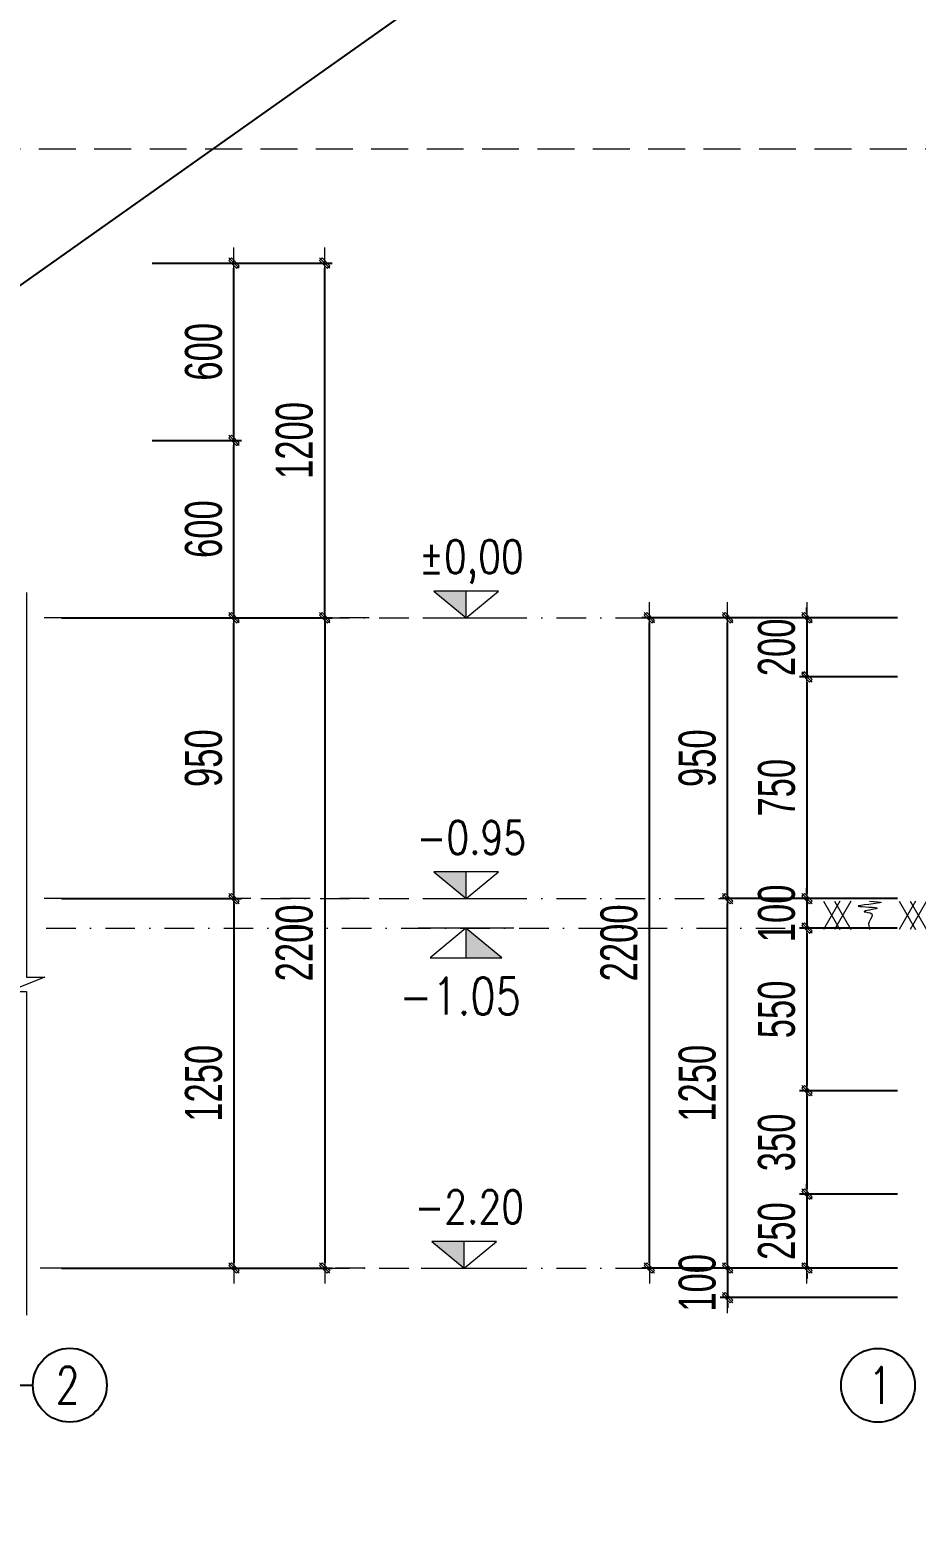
# Model space of a CAD drawing. Header units: millimetres. Extents: x -211129 to 461116, y -574633 to 115.
# Drawn here: x -88340 to -85340, y -542908 to -537872 of the extents above; entities that cross this region are included whole.
import ezdxf
from ezdxf.enums import TextEntityAlignment as Align

# ---------------------------------------------------------------- set-up
doc = ezdxf.new("R2010")
doc.units = ezdxf.units.MM
doc.header["$MEASUREMENT"] = 0
doc.header["$PDMODE"] = 32
doc.linetypes.add('DASHDOT', pattern=[1, 0.5, -0.25, 0, -0.25])
doc.linetypes.add('HIDDEN', pattern=[0.375, 0.25, -0.125])
doc.layers.get('Defpoints').update_dxf_attribs({"color": 1})
doc.layers.add('KCS_Plotter', color=11, linetype='Continuous', plot=False)
for name, color, linetype, lineweight in [('LC Dim', 8, 'Continuous', 18), ('LC Hatch', 252, 'Continuous', 9), ('LC Khac', 4, 'Continuous', 9), ('LC MANH DUT', 35, 'HIDDEN', 5), ('LC Net manh', 133, 'Continuous', 5), ('LC Net truc', 79, 'DASHDOT', 13), ('LC Text1', 3, 'Continuous', 20), ('LC Text2', 7, 'Continuous', 25)]:
    doc.layers.add(name, color=color, linetype=linetype, lineweight=lineweight)
doc.styles.add('HOATBIF', font='hoatbif.shx', dxfattribs={"width": 0.7})
doc.styles.add('LC 3', font='vnsimli.shx', dxfattribs={"width": 0.75})
doc.styles.add('T1', font='Vnsimli.shx', dxfattribs={"width": 0.8})
doc.dimstyles.new('1-100(1-50)', dxfattribs={"dimscale": 50, "dimtxt": 2.5, "dimasz": 0.35, "dimexe": 0.5, "dimexo": 0, "dimgap": 0.8, "dimtad": 1, "dimdec": 0, "dimzin": 0, "dimdsep": 46, "dimtxsty": 'HOATBIF', "dimblk1": 'DOT', "dimblk2": 'DOT', "dimsah": 1, "dimcen": -1, "dimdle": 1, "dimclrd": 256, "dimclre": 256, "dimclrt": 4, "dimadec": 3, "dimazin": 2, "dimtfac": 0.333333, "dimtdec": 0, "dimtix": 1, "dimtmove": 2, "dimatfit": 3, "dimldrblk": 'DOT', "dimfxl": 1, "dimtvp": 0.833333, "dimtolj": 1, "dimtzin": 0, "dimarcsym": 0})

# ---------------------------------------------------------------- blocks, each defined once
blk = doc.blocks.new('DOT')
at = {"layer": 'LC Dim'}
blk.add_line((-3, 0), (3, 0), dxfattribs=at)
at = {"layer": 'LC Dim', "color": 4}
blk.add_line((-1, -1), (1, 1), dxfattribs=at)
blk.add_lwpolyline([(0.5, 1), (-1, -0.5), (-0.5, -1), (1, 0.5)], close=True, dxfattribs=at)
blk = doc.blocks.new('*D161')
at = {"layer": 'Defpoints', "color": 0, "ltscale": 2, "transparency": 16777216}
for p in [(-85403.4, -542061.8), (-85978.2, -542161.8), (-85403.4, -542161.8)]:
    blk.add_point(p, dxfattribs=at)
at = {"layer": 'LC Dim', "lineweight": -2, "ltscale": 2, "transparency": 16777216}
for p, q in [((-85403.4, -542061.8), (-86003.2, -542061.8)), ((-85978.2, -542044.3), (-85978.2, -542026.8)), ((-85978.2, -542061.8), (-85978.2, -542161.8)), ((-85403.4, -542161.8), (-86003.2, -542161.8)), ((-85978.2, -542179.3), (-85978.2, -542196.8))]:
    blk.add_line(p, q, dxfattribs=at)
at = {"layer": 'LC Dim', "lineweight": -2, "ltscale": 2, "transparency": 16777216, "xscale": 17.5, "yscale": 17.5, "zscale": 17.5}
for p, rotation in [((-85978.2, -542061.8), 270), ((-85978.2, -542161.8), 90)]:
    blk.add_blockref('DOT', p, dxfattribs=dict(at, rotation=rotation))
at = {"layer": 'LC Dim', "color": 4, "ltscale": 2, "transparency": 16777216, "insert": (-86080.7, -542111.8), "char_height": 125, "attachment_point": 5, "rotation": 90, "style": 'HOATBIF'}
blk.add_mtext('\\A1;100', dxfattribs=at)
blk = doc.blocks.new('_Dot')
at = {"color": 0, "linetype": 'ByBlock', "lineweight": -2}
blk.add_line((-0.5, 0), (-1, 0), dxfattribs=at)
at = {"color": 0, "linetype": 'ByBlock', "const_width": 0.5}
blk.add_lwpolyline([(-0.25, 0, 1), (0.25, 0, 1)], format="xyb", close=True, dxfattribs=at)
blk = doc.blocks.new('*D162')
at = {"layer": 'Defpoints', "color": 0, "ltscale": 2, "transparency": 16777216}
for p in [(-85978.2, -540811.8), (-85403.4, -540811.8), (-85403.4, -542061.8)]:
    blk.add_point(p, dxfattribs=at)
at = {"layer": 'LC Dim', "lineweight": -2, "ltscale": 2, "transparency": 16777216}
for p, q in [((-85403.4, -540811.8), (-86003.2, -540811.8)), ((-85978.2, -542044.3), (-85978.2, -540829.3)), ((-85403.4, -542061.8), (-86003.2, -542061.8))]:
    blk.add_line(p, q, dxfattribs=at)
at = {"layer": 'LC Dim', "lineweight": -2, "ltscale": 2, "transparency": 16777216, "xscale": 17.5, "yscale": 17.5, "zscale": 17.5}
for p, rotation in [((-85978.2, -540811.8), 90), ((-85978.2, -542061.8), 270)]:
    blk.add_blockref('DOT', p, dxfattribs=dict(at, rotation=rotation))
at = {"layer": 'LC Dim', "color": 4, "ltscale": 2, "transparency": 16777216, "insert": (-86080.7, -541436.8), "char_height": 125, "attachment_point": 5, "rotation": 90, "style": 'HOATBIF'}
blk.add_mtext('\\A1;1250', dxfattribs=at)
blk = doc.blocks.new('*D163')
at = {"layer": 'Defpoints', "color": 0, "ltscale": 2, "transparency": 16777216}
for p in [(-85978.2, -539861.8), (-85403.4, -539861.8), (-85403.4, -540811.8)]:
    blk.add_point(p, dxfattribs=at)
at = {"layer": 'LC Dim', "lineweight": -2, "ltscale": 2, "transparency": 16777216}
for p, q in [((-85403.4, -539861.8), (-86003.2, -539861.8)), ((-85978.2, -540794.3), (-85978.2, -539879.3)), ((-85403.4, -540811.8), (-86003.2, -540811.8))]:
    blk.add_line(p, q, dxfattribs=at)
at = {"layer": 'LC Dim', "lineweight": -2, "ltscale": 2, "transparency": 16777216, "xscale": 17.5, "yscale": 17.5, "zscale": 17.5}
for p, rotation in [((-85978.2, -539861.8), 90), ((-85978.2, -540811.8), 270)]:
    blk.add_blockref('DOT', p, dxfattribs=dict(at, rotation=rotation))
at = {"layer": 'LC Dim', "color": 4, "ltscale": 2, "transparency": 16777216, "insert": (-86080.7, -540336.8), "char_height": 125, "attachment_point": 5, "rotation": 90, "style": 'HOATBIF'}
blk.add_mtext('\\A1;950', dxfattribs=at)
blk = doc.blocks.new('mat dat')
at = {"layer": 'LC Net manh'}
for p, q in [((2, 0), (3.73, -3)), ((3.73, 0), (2, -3)), ((3.15, 0), (4.88, -3)), ((4.88, 0), (3.15, -3))]:
    blk.add_line(p, q, dxfattribs=at)
blk.add_spline([(0, 0), (-1.21, -0.12), (1.21, -0.52), (-0.75, -0.75), (0.58, -1.1), (-0.23, -1.33), (0.06, -2.19), (0, -3)], degree=3, dxfattribs=at)
blk = doc.blocks.new('*U69')
at = {"layer": 'LC Khac', "xscale": 32.00000000005184, "yscale": 32.00000000005184, "zscale": 32.00000000005184}
blk.add_blockref('mat dat', (-56.7, 48), dxfattribs=at)
blk = doc.blocks.new('*U68')
at = {"layer": 'LC Dim', "color": 0, "linetype": 'ByBlock', "lineweight": -2}
for p in [(0, 0), (256, 0)]:
    blk.add_blockref('*U69', p, dxfattribs=at)
blk = doc.blocks.new('*D165')
at = {"layer": 'Defpoints', "color": 0, "transparency": 16777216}
for p in [(-85404.2, -540911.8), (-85709.7, -541461.8), (-85403.4, -541461.8)]:
    blk.add_point(p, dxfattribs=at)
at = {"layer": 'LC Dim', "lineweight": -2, "transparency": 16777216}
for p, q in [((-85404.2, -540911.8), (-85734.7, -540911.8)), ((-85709.7, -540929.3), (-85709.7, -541444.3)), ((-85403.4, -541461.8), (-85734.7, -541461.8))]:
    blk.add_line(p, q, dxfattribs=at)
at = {"layer": 'LC Dim', "lineweight": -2, "transparency": 16777216, "xscale": 17.5, "yscale": 17.5, "zscale": 17.5}
for p, rotation in [((-85709.7, -540911.8), 90), ((-85709.7, -541461.8), 270)]:
    blk.add_blockref('DOT', p, dxfattribs=dict(at, rotation=rotation))
at = {"layer": 'LC Dim', "color": 4, "transparency": 16777216, "insert": (-85812.2, -541186.8), "char_height": 125, "attachment_point": 5, "rotation": 90, "style": 'HOATBIF'}
blk.add_mtext('\\A1;550', dxfattribs=at)
blk = doc.blocks.new('*D166')
at = {"layer": 'Defpoints', "color": 0, "transparency": 16777216}
for p in [(-85403.4, -541461.8), (-85709.7, -541811.8), (-85403.4, -541811.8)]:
    blk.add_point(p, dxfattribs=at)
at = {"layer": 'LC Dim', "lineweight": -2, "transparency": 16777216}
for p, q in [((-85403.4, -541461.8), (-85734.7, -541461.8)), ((-85709.7, -541479.3), (-85709.7, -541794.3)), ((-85403.4, -541811.8), (-85734.7, -541811.8))]:
    blk.add_line(p, q, dxfattribs=at)
at = {"layer": 'LC Dim', "lineweight": -2, "transparency": 16777216, "xscale": 17.5, "yscale": 17.5, "zscale": 17.5}
for p, rotation in [((-85709.7, -541461.8), 90), ((-85709.7, -541811.8), 270)]:
    blk.add_blockref('DOT', p, dxfattribs=dict(at, rotation=rotation))
at = {"layer": 'LC Dim', "color": 4, "transparency": 16777216, "insert": (-85812.2, -541636.8), "char_height": 125, "attachment_point": 5, "rotation": 90, "style": 'HOATBIF'}
blk.add_mtext('\\A1;350', dxfattribs=at)
blk = doc.blocks.new('*D167')
at = {"layer": 'Defpoints', "color": 0, "transparency": 16777216}
for p in [(-85403.4, -541811.8), (-85709.7, -542061.8), (-85403.4, -542061.8)]:
    blk.add_point(p, dxfattribs=at)
at = {"layer": 'LC Dim', "lineweight": -2, "transparency": 16777216}
for p, q in [((-85403.4, -541811.8), (-85734.7, -541811.8)), ((-85709.7, -541794.3), (-85709.7, -541776.8)), ((-85709.7, -541811.8), (-85709.7, -542061.8)), ((-85403.4, -542061.8), (-85734.7, -542061.8)), ((-85709.7, -542079.3), (-85709.7, -542096.8))]:
    blk.add_line(p, q, dxfattribs=at)
at = {"layer": 'LC Dim', "lineweight": -2, "transparency": 16777216, "xscale": 17.5, "yscale": 17.5, "zscale": 17.5}
for p, rotation in [((-85709.7, -541811.8), 270), ((-85709.7, -542061.8), 90)]:
    blk.add_blockref('DOT', p, dxfattribs=dict(at, rotation=rotation))
at = {"layer": 'LC Dim', "color": 4, "transparency": 16777216, "insert": (-85812.2, -541936.8), "char_height": 125, "attachment_point": 5, "rotation": 90, "style": 'HOATBIF'}
blk.add_mtext('\\A1;250', dxfattribs=at)
blk = doc.blocks.new('*D168')
at = {"layer": 'Defpoints', "color": 0, "transparency": 16777216}
for p in [(-85466, -540811.8), (-85709.7, -540911.8), (-85404.2, -540911.8)]:
    blk.add_point(p, dxfattribs=at)
at = {"layer": 'LC Dim', "lineweight": -2, "transparency": 16777216}
for p, q in [((-85709.7, -540794.3), (-85709.7, -540776.8)), ((-85466, -540811.8), (-85734.7, -540811.8)), ((-85709.7, -540811.8), (-85709.7, -540911.8)), ((-85404.2, -540911.8), (-85734.7, -540911.8)), ((-85709.7, -540929.3), (-85709.7, -540946.8))]:
    blk.add_line(p, q, dxfattribs=at)
at = {"layer": 'LC Dim', "lineweight": -2, "transparency": 16777216, "xscale": 17.5, "yscale": 17.5, "zscale": 17.5}
for p, rotation in [((-85709.7, -540811.8), 270), ((-85709.7, -540911.8), 90)]:
    blk.add_blockref('DOT', p, dxfattribs=dict(at, rotation=rotation))
at = {"layer": 'LC Dim', "color": 4, "transparency": 16777216, "insert": (-85812.2, -540861.8), "char_height": 125, "attachment_point": 5, "rotation": 90, "style": 'HOATBIF'}
blk.add_mtext('\\A1;100', dxfattribs=at)
blk = doc.blocks.new('*D169')
at = {"layer": 'Defpoints', "color": 0, "transparency": 16777216}
for p in [(-85403.4, -539861.8), (-85709.7, -540061.8), (-85403.4, -540061.8)]:
    blk.add_point(p, dxfattribs=at)
at = {"layer": 'LC Dim', "lineweight": -2, "transparency": 16777216}
for p, q in [((-85709.7, -539844.3), (-85709.7, -539826.8)), ((-85403.4, -539861.8), (-85734.7, -539861.8)), ((-85709.7, -539861.8), (-85709.7, -540061.8)), ((-85403.4, -540061.8), (-85734.7, -540061.8)), ((-85709.7, -540079.3), (-85709.7, -540096.8))]:
    blk.add_line(p, q, dxfattribs=at)
at = {"layer": 'LC Dim', "lineweight": -2, "transparency": 16777216, "xscale": 17.5, "yscale": 17.5, "zscale": 17.5}
for p, rotation in [((-85709.7, -539861.8), 270), ((-85709.7, -540061.8), 90)]:
    blk.add_blockref('DOT', p, dxfattribs=dict(at, rotation=rotation))
at = {"layer": 'LC Dim', "color": 4, "transparency": 16777216, "insert": (-85812.2, -539961.8), "char_height": 125, "attachment_point": 5, "rotation": 90, "style": 'HOATBIF'}
blk.add_mtext('\\A1;200', dxfattribs=at)
blk = doc.blocks.new('*D170')
at = {"layer": 'Defpoints', "color": 0, "transparency": 16777216}
for p in [(-85403.4, -540061.8), (-85709.7, -540811.8), (-85403.4, -540811.8)]:
    blk.add_point(p, dxfattribs=at)
at = {"layer": 'LC Dim', "lineweight": -2, "transparency": 16777216}
for p, q in [((-85403.4, -540061.8), (-85734.7, -540061.8)), ((-85709.7, -540079.3), (-85709.7, -540794.3)), ((-85403.4, -540811.8), (-85734.7, -540811.8))]:
    blk.add_line(p, q, dxfattribs=at)
at = {"layer": 'LC Dim', "lineweight": -2, "transparency": 16777216, "xscale": 17.5, "yscale": 17.5, "zscale": 17.5}
for p, rotation in [((-85709.7, -540061.8), 90), ((-85709.7, -540811.8), 270)]:
    blk.add_blockref('DOT', p, dxfattribs=dict(at, rotation=rotation))
at = {"layer": 'LC Dim', "color": 4, "transparency": 16777216, "insert": (-85812.2, -540436.8), "char_height": 125, "attachment_point": 5, "rotation": 90, "style": 'HOATBIF'}
blk.add_mtext('\\A1;750', dxfattribs=at)
blk = doc.blocks.new('*D203')
at = {"layer": 'Defpoints', "color": 0, "ltscale": 2, "transparency": 16777216}
for p in [(-88232.6, -539861.8), (-87649.2, -539861.8), (-88232.6, -540811.8)]:
    blk.add_point(p, dxfattribs=at)
at = {"layer": 'LC Dim', "lineweight": -2, "ltscale": 2, "transparency": 16777216}
for p, q in [((-88232.6, -539861.8), (-87624.2, -539861.8)), ((-87649.2, -540794.3), (-87649.2, -539879.3)), ((-88232.6, -540811.8), (-87624.2, -540811.8))]:
    blk.add_line(p, q, dxfattribs=at)
at = {"layer": 'LC Dim', "lineweight": -2, "ltscale": 2, "transparency": 16777216, "xscale": 17.5, "yscale": 17.5, "zscale": 17.5}
for p, rotation in [((-87649.2, -539861.8), 90), ((-87649.2, -540811.8), 270)]:
    blk.add_blockref('DOT', p, dxfattribs=dict(at, rotation=rotation))
at = {"layer": 'LC Dim', "color": 4, "ltscale": 2, "transparency": 16777216, "insert": (-87751.7, -540336.8), "char_height": 125, "attachment_point": 5, "rotation": 90, "style": 'HOATBIF'}
blk.add_mtext('\\A1;950', dxfattribs=at)
blk = doc.blocks.new('*D204')
at = {"layer": 'Defpoints', "color": 0, "ltscale": 2, "transparency": 16777216}
for p in [(-87925.5, -539261.8), (-87649.2, -539261.8), (-87925.5, -539861.8)]:
    blk.add_point(p, dxfattribs=at)
at = {"layer": 'LC Dim', "lineweight": -2, "ltscale": 2, "transparency": 16777216}
for p, q in [((-87925.5, -539261.8), (-87624.2, -539261.8)), ((-87649.2, -539844.3), (-87649.2, -539279.3)), ((-87925.5, -539861.8), (-87624.2, -539861.8))]:
    blk.add_line(p, q, dxfattribs=at)
at = {"layer": 'LC Dim', "lineweight": -2, "ltscale": 2, "transparency": 16777216, "xscale": 17.5, "yscale": 17.5, "zscale": 17.5}
for p, rotation in [((-87649.2, -539261.8), 90), ((-87649.2, -539861.8), 270)]:
    blk.add_blockref('DOT', p, dxfattribs=dict(at, rotation=rotation))
at = {"layer": 'LC Dim', "color": 4, "ltscale": 2, "transparency": 16777216, "insert": (-87751.7, -539561.8), "char_height": 125, "attachment_point": 5, "rotation": 90, "style": 'HOATBIF'}
blk.add_mtext('\\A1;600', dxfattribs=at)
blk = doc.blocks.new('*D205')
at = {"layer": 'Defpoints', "color": 0, "ltscale": 2, "transparency": 16777216}
for p in [(-87925.5, -538661.8), (-87649.2, -538661.8), (-87925.5, -539261.8)]:
    blk.add_point(p, dxfattribs=at)
at = {"layer": 'LC Dim', "lineweight": -2, "ltscale": 2, "transparency": 16777216}
for p, q in [((-87925.5, -538661.8), (-87624.2, -538661.8)), ((-87649.2, -539244.3), (-87649.2, -538679.3)), ((-87925.5, -539261.8), (-87624.2, -539261.8))]:
    blk.add_line(p, q, dxfattribs=at)
at = {"layer": 'LC Dim', "lineweight": -2, "ltscale": 2, "transparency": 16777216, "xscale": 17.5, "yscale": 17.5, "zscale": 17.5}
for p, rotation in [((-87649.2, -538661.8), 90), ((-87649.2, -539261.8), 270)]:
    blk.add_blockref('DOT', p, dxfattribs=dict(at, rotation=rotation))
at = {"layer": 'LC Dim', "color": 4, "ltscale": 2, "transparency": 16777216, "insert": (-87751.7, -538961.8), "char_height": 125, "attachment_point": 5, "rotation": 90, "style": 'HOATBIF'}
blk.add_mtext('\\A1;600', dxfattribs=at)
blk = doc.blocks.new('*D206')
at = {"layer": 'Defpoints', "color": 0, "ltscale": 2, "transparency": 16777216}
for p in [(-87925.5, -538661.8), (-87342.1, -538661.8), (-87925.5, -539861.8)]:
    blk.add_point(p, dxfattribs=at)
at = {"layer": 'LC Dim', "lineweight": -2, "ltscale": 2, "transparency": 16777216}
for p, q in [((-87925.5, -538661.8), (-87317.1, -538661.8)), ((-87342.1, -539844.3), (-87342.1, -538679.3)), ((-87925.5, -539861.8), (-87317.1, -539861.8))]:
    blk.add_line(p, q, dxfattribs=at)
at = {"layer": 'LC Dim', "lineweight": -2, "ltscale": 2, "transparency": 16777216, "xscale": 17.5, "yscale": 17.5, "zscale": 17.5}
for p, rotation in [((-87342.1, -538661.8), 90), ((-87342.1, -539861.8), 270)]:
    blk.add_blockref('DOT', p, dxfattribs=dict(at, rotation=rotation))
at = {"layer": 'LC Dim', "color": 4, "ltscale": 2, "transparency": 16777216, "insert": (-87444.6, -539261.8), "char_height": 125, "attachment_point": 5, "rotation": 90, "style": 'HOATBIF'}
blk.add_mtext('\\A1;1200', dxfattribs=at)
blk = doc.blocks.new('*D207')
at = {"layer": 'Defpoints', "color": 0, "ltscale": 2, "transparency": 16777216}
for p in [(-88232.6, -540811.8), (-88232.6, -542061.8), (-87649.2, -542061.8)]:
    blk.add_point(p, dxfattribs=at)
at = {"layer": 'LC Dim', "lineweight": -2, "ltscale": 2, "transparency": 16777216}
for p, q in [((-88232.6, -540811.8), (-87624.2, -540811.8)), ((-87649.2, -540829.3), (-87649.2, -542044.3)), ((-88232.6, -542061.8), (-87624.2, -542061.8))]:
    blk.add_line(p, q, dxfattribs=at)
at = {"layer": 'LC Dim', "lineweight": -2, "ltscale": 2, "transparency": 16777216, "xscale": 17.5, "yscale": 17.5, "zscale": 17.5}
for p, rotation in [((-87649.2, -540811.8), 90), ((-87649.2, -542061.8), 270)]:
    blk.add_blockref('DOT', p, dxfattribs=dict(at, rotation=rotation))
at = {"layer": 'LC Dim', "color": 4, "ltscale": 2, "transparency": 16777216, "insert": (-87751.7, -541436.8), "char_height": 125, "attachment_point": 5, "rotation": 90, "style": 'HOATBIF'}
blk.add_mtext('\\A1;1250', dxfattribs=at)
blk = doc.blocks.new('Caodo1')
at = {"layer": 'LC Text1'}
blk.add_hatch(color=4, dxfattribs=at).paths.add_polyline_path([(0, 200), (0, 0), (243, 200)])
at = {"layer": 'LC Text1', "color": 4}
for p, q in [((0, 0), (0, 200)), ((324, 0), (-324, 0))]:
    blk.add_line(p, q, dxfattribs=at)
blk.add_lwpolyline([(-243, 200), (243, 200), (0, 0), (0, 0)], close=True, dxfattribs=at)
at = {"layer": 'LC Text1', "color": 4, "style": 'T1', "width": 0.8}
blk.add_attdef('%%P0,00', text='', height=250, dxfattribs=at).set_placement((-39, 460), align=Align.MIDDLE_CENTER)
blk = doc.blocks.new('*D194')
at = {"layer": 'Defpoints', "color": 0, "transparency": 16777216}
for p in [(-88232.6, -539861.8), (-88232.6, -542061.8), (-87342.1, -542061.8)]:
    blk.add_point(p, dxfattribs=at)
at = {"layer": 'LC Hatch', "lineweight": -2, "transparency": 16777216}
for p, q in [((-88232.6, -539861.8), (-87317.1, -539861.8)), ((-87342.1, -539879.3), (-87342.1, -542044.3)), ((-88232.6, -542061.8), (-87317.1, -542061.8))]:
    blk.add_line(p, q, dxfattribs=at)
at = {"layer": 'LC Hatch', "lineweight": -2, "transparency": 16777216, "xscale": 17.5, "yscale": 17.5, "zscale": 17.5}
for p, rotation in [((-87342.1, -539861.8), 90), ((-87342.1, -542061.8), 270)]:
    blk.add_blockref('DOT', p, dxfattribs=dict(at, rotation=rotation))
at = {"layer": 'LC Hatch', "color": 4, "transparency": 16777216, "insert": (-87444.6, -540961.8), "char_height": 125, "attachment_point": 5, "rotation": 90, "style": 'HOATBIF'}
blk.add_mtext('\\A1;2200', dxfattribs=at)
blk = doc.blocks.new('*D195')
at = {"layer": 'Defpoints', "color": 0, "transparency": 16777216}
for p in [(-86243.1, -539861.8), (-85403.4, -539861.8), (-85403.4, -542061.8)]:
    blk.add_point(p, dxfattribs=at)
at = {"layer": 'LC Hatch', "lineweight": -2, "transparency": 16777216}
for p, q in [((-85403.4, -539861.8), (-86268.1, -539861.8)), ((-86243.1, -542044.3), (-86243.1, -539879.3)), ((-85403.4, -542061.8), (-86268.1, -542061.8))]:
    blk.add_line(p, q, dxfattribs=at)
at = {"layer": 'LC Hatch', "lineweight": -2, "transparency": 16777216, "xscale": 17.5, "yscale": 17.5, "zscale": 17.5}
for p, rotation in [((-86243.1, -539861.8), 90), ((-86243.1, -542061.8), 270)]:
    blk.add_blockref('DOT', p, dxfattribs=dict(at, rotation=rotation))
at = {"layer": 'LC Hatch', "color": 4, "transparency": 16777216, "insert": (-86345.6, -540961.8), "char_height": 125, "attachment_point": 5, "rotation": 90, "style": 'HOATBIF'}
blk.add_mtext('\\A1;2200', dxfattribs=at)

msp = doc.modelspace()

# ---------------------------------------------------------------- linework, layer by layer
at = {"layer": 'KCS_Plotter'}
msp.add_line((-99409.4, -546541.2), (-78409.4, -531691.2), dxfattribs=at)
at = {"layer": 'LC MANH DUT', "ltscale": 500}
msp.add_line((-98809.4, -538275.3), (-80434.4, -538275.3), dxfattribs=at)
at = {"layer": 'LC Net manh', "ltscale": 2}
msp.add_lwpolyline([(-88351.1, -539776.4), (-88351.1, -541077.9), (-88289.5, -541077.9), (-88411.1, -541126.2), (-88351.1, -541126.2), (-88351.1, -542220.7)], dxfattribs=at)
at = {"layer": 'LC Net truc', "ltscale": 200}
for p, q in [((-87191.5, -539861.8), (-88291.2, -539861.8)), ((-87558, -539861.8), (-86248, -539861.8)), ((-87191.5, -540811.8), (-88291.2, -540811.8)), ((-87558, -540811.8), (-85912.6, -540811.8)), ((-88284.3, -540911.8), (-85404.2, -540911.8)), ((-87205.5, -542061.8), (-88305.1, -542061.8)), ((-87558, -542061.8), (-86248, -542061.8))]:
    msp.add_line(p, q, dxfattribs=at)
at = {"layer": 'LC Text2', "ltscale": 100}
for centre in [(-88204.7, -542458.1), (-85469.1, -542458.6)]:
    msp.add_circle(centre, 125, dxfattribs=at)

# ---------------------------------------------------------------- block references
at = {"layer": 'LC Dim', "xscale": -1}
msp.add_blockref('*U68', (-85298.2, -540868.9), dxfattribs=at)
at = {"layer": 'LC Text1'}
ref = msp.add_blockref('Caodo1', (-86863.4, -539861.8), dxfattribs=dict(at, xscale=-0.45, yscale=0.45, zscale=0.45))
ref.add_attrib('%%P0,00', '%%p0,00', dxfattribs={"layer": 'LC Text2', "height": 112.5, "style": 'T1', "width": 0.8}).set_placement((-86845.8, -539655), align=Align.MIDDLE_CENTER)
ref = msp.add_blockref('Caodo1', (-86862.9, -540811.8), dxfattribs=dict(at, xscale=-0.45, yscale=0.45, zscale=0.45))
ref.add_attrib('%%P0,00', '-0.95', dxfattribs={"layer": 'LC Text2', "height": 112.5, "style": 'T1', "width": 0.8}).set_placement((-86845.3, -540605), align=Align.MIDDLE_CENTER)
ref = msp.add_blockref('Caodo1', (-86863.8, -540911.8), dxfattribs=dict(at, xscale=-0.5, yscale=0.5, zscale=0.5, rotation=180))
ref.add_attrib('%%P0,00', '-1.05', dxfattribs={"layer": 'LC Text2', "height": 125, "style": 'T1', "width": 0.8}).set_placement((-86883.3, -541141.6), align=Align.MIDDLE_CENTER)
ref = msp.add_blockref('Caodo1', (-86869.9, -542061.8), dxfattribs=dict(at, xscale=-0.45, yscale=0.45, zscale=0.45))
ref.add_attrib('%%P0,00', '-2.20', dxfattribs={"layer": 'LC Text2', "height": 112.5, "style": 'T1', "width": 0.8}).set_placement((-86852.4, -541855), align=Align.MIDDLE_CENTER)

# ---------------------------------------------------------------- texts
at = {"layer": 'LC Text2', "ltscale": 100, "style": 'LC 3', "width": 0.75}
for s, p in [('2', (-88212.2, -542458.1)), ('1', (-85461.6, -542458.6))]:
    msp.add_text(s, height=125, dxfattribs=at).set_placement(p, align=Align.MIDDLE_CENTER)

# ---------------------------------------------------------------- dimensions: what is measured, and where the dimension line sits
at = {"layer": 'LC Dim', "ltscale": 2}
for base, p1, p2, picture, middle in [((-87649.2, -538661.8), (-87925.5, -539261.8), (-87925.5, -538661.8), '*D205', (-87751.7, -538961.8)), ((-87342.1, -538661.8), (-87925.5, -539861.8), (-87925.5, -538661.8), '*D206', (-87444.6, -539261.8)), ((-87649.2, -539261.8), (-87925.5, -539861.8), (-87925.5, -539261.8), '*D204', (-87751.7, -539561.8)), ((-87649.2, -539861.8), (-88232.6, -540811.8), (-88232.6, -539861.8), '*D203', (-87751.7, -540336.8)), ((-85978.2, -539861.8), (-85403.4, -540811.8), (-85403.4, -539861.8), '*D163', (-86080.7, -540336.8)), ((-87649.2, -542061.8), (-88232.6, -540811.8), (-88232.6, -542061.8), '*D207', (-87751.7, -541436.8)), ((-85978.2, -540811.8), (-85403.4, -542061.8), (-85403.4, -540811.8), '*D162', (-86080.7, -541436.8)), ((-85978.2, -542161.8), (-85403.4, -542061.8), (-85403.4, -542161.8), '*D161', (-86080.7, -542111.8))]:
    dim = msp.add_linear_dim(base=base, p1=p1, p2=p2, angle=90, dimstyle='1-100(1-50)', dxfattribs=at)
    dim.commit()
    dim.dimension.update_dxf_attribs({"geometry": picture, "text_midpoint": middle})
at = {"layer": 'LC Dim'}
for base, p1, p2, picture, middle in [((-85709.7, -540061.8), (-85403.4, -539861.8), (-85403.4, -540061.8), '*D169', (-85812.2, -539961.8)), ((-85709.7, -540811.8), (-85403.4, -540061.8), (-85403.4, -540811.8), '*D170', (-85812.2, -540436.8)), ((-85709.7, -540911.8), (-85466, -540811.8), (-85404.2, -540911.8), '*D168', (-85812.2, -540861.8)), ((-85709.7, -541461.8), (-85404.2, -540911.8), (-85403.4, -541461.8), '*D165', (-85812.2, -541186.8)), ((-85709.7, -541811.8), (-85403.4, -541461.8), (-85403.4, -541811.8), '*D166', (-85812.2, -541636.8)), ((-85709.7, -542061.8), (-85403.4, -541811.8), (-85403.4, -542061.8), '*D167', (-85812.2, -541936.8))]:
    dim = msp.add_linear_dim(base=base, p1=p1, p2=p2, angle=90, dimstyle='1-100(1-50)', dxfattribs=at)
    dim.commit()
    dim.dimension.update_dxf_attribs({"geometry": picture, "text_midpoint": middle})
at = {"layer": 'LC Hatch'}
for base, p1, p2, picture, middle in [((-87342.1, -542061.8), (-88232.6, -539861.8), (-88232.6, -542061.8), '*D194', (-87444.6, -540961.8)), ((-86243.1, -539861.8), (-85403.4, -542061.8), (-85403.4, -539861.8), '*D195', (-86345.6, -540961.8))]:
    dim = msp.add_linear_dim(base=base, p1=p1, p2=p2, angle=90, dimstyle='1-100(1-50)', dxfattribs=at)
    dim.commit()
    dim.dimension.update_dxf_attribs({"geometry": picture, "text_midpoint": middle})

# ---------------------------------------------------------------- leaders
at = {"layer": 'LC Dim', "ltscale": 2}
msp.add_leader([(-89210.3, -542007.6), (-88991.3, -542458.1), (-88329.7, -542458.1)], dimstyle='1-100(1-50)', override={"dimasz": 0.7}, dxfattribs=at)

doc.saveas('drawing.dxf')
